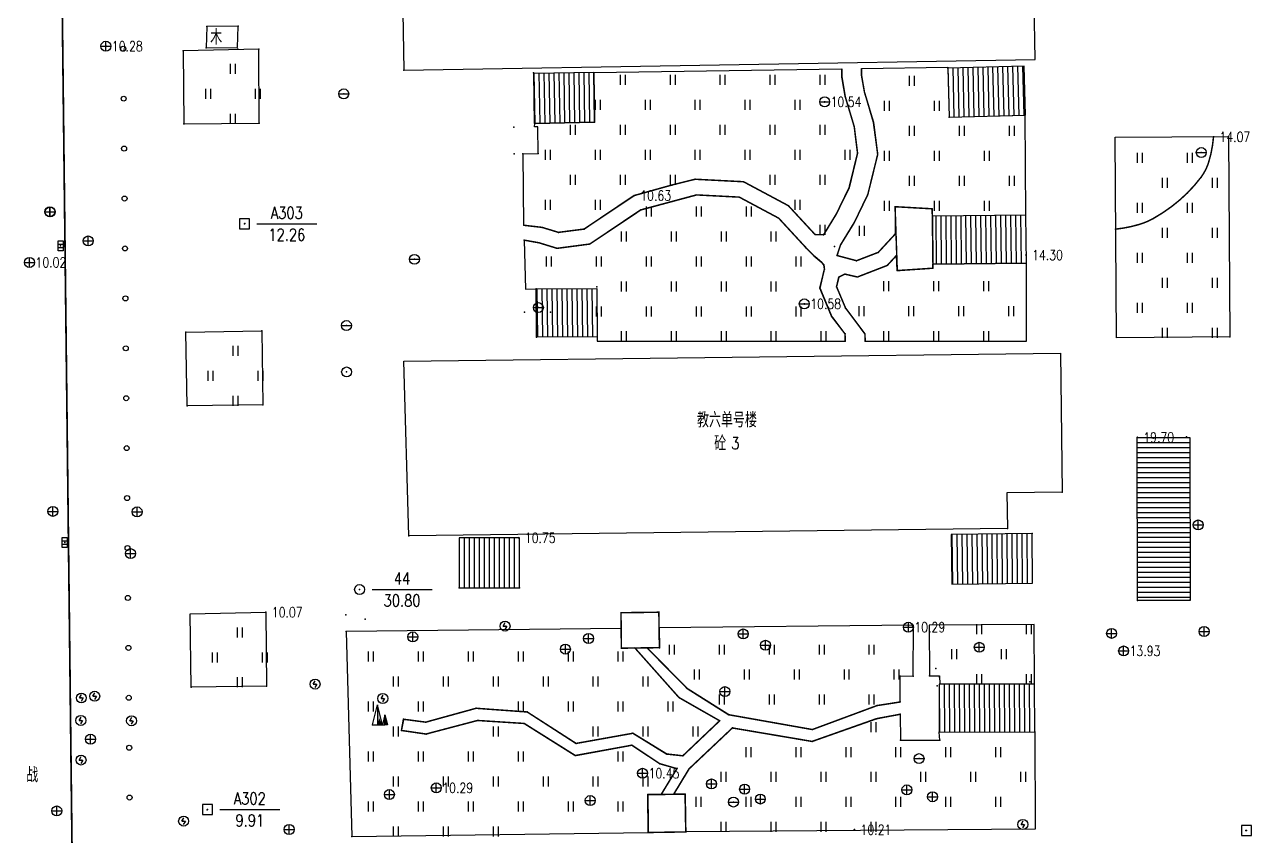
# Model space of a CAD drawing. Extents: x 953 to 1488, y 1110 to 1509.
# Drawn here: x 1213.3 to 1336.2, y 1302.4 to 1383.7 of the extents above; entities that cross this region are included whole.
import ezdxf
from ezdxf.enums import TextEntityAlignment as Align

# ---------------------------------------------------------------- set-up
doc = ezdxf.new("R2010")
doc.units = 0
doc.header["$LTSCALE"] = 0.5
doc.header["$PDSIZE"] = 0.2
doc.linetypes.add('X3', pattern=[5, 4, -1])
doc.layers.get('0').update_dxf_attribs({"linetype": 'CONTINUOUS'})
doc.layers.add('ASSIST', color=7, linetype='CONTINUOUS', plot=False)
for name, color, linetype in [('DLDW', 11, 'CONTINUOUS'), ('DLSS', 4, 'CONTINUOUS'), ('GCD', 1, 'CONTINUOUS'), ('GXYZ', 2, 'CONTINUOUS'), ('JMD', 6, 'CONTINUOUS'), ('KZD', 1, 'CONTINUOUS'), ('SXSS', 5, 'CONTINUOUS'), ('ZBTZ', 3, 'CONTINUOUS'), ('ZDH', 1, 'CONTINUOUS')]:
    doc.layers.add(name, color=color, linetype=linetype)
doc.styles.add('HZ', font='rs.shx', dxfattribs={"width": 0.8, "bigfont": 'hztxt.shx'})
doc.linetypes.add('1161', pattern='A,0,[149,AAA.SHX,S=0.15,R=0,X=0,Y=0],-1.6', length=1.6)

# ---------------------------------------------------------------- blocks, each defined once
blk = doc.blocks.new('*U25')
at = {"linetype": 'Continuous'}
for points in [[(1.33, 1.33), (2, 0), (1, 4)], [(1.33, 1.33), (1, 4), (1, 0)], [(1.33, 1.33), (1, 0), (2, 0)]]:
    blk.add_solid(points, dxfattribs=at)
blk = doc.blocks.new('*U24')
at = {"linetype": 'Continuous'}
for points in [[(2.67, 0.67), (2.5, 2), (2.5, 0)], [(2.67, 0.67), (3, 0), (2.5, 2)], [(2.67, 0.67), (2.5, 0), (3, 0)]]:
    blk.add_solid(points, dxfattribs=at)
blk = doc.blocks.new('gc021')
for p, q in [((2, 0), (1, 4)), ((1, 4), (1, 0)), ((1, 0), (2, 0)), ((2.5, 0), (2.5, 2)), ((2.5, 2), (3, 0)), ((3, 0), (2.5, 0))]:
    blk.add_line(p, q)
for points in [[(0, 0), (1, 4)], [(1, 4), (1, 0), (2, 0)], [(0, 0), (1, 0)], [(2.5, 2), (2, 0), (2.5, 0)]]:
    blk.add_lwpolyline(points)
at = {"linetype": 'Continuous'}
for name in ['*U25', '*U24']:
    blk.add_blockref(name, (0, 0), dxfattribs=at)
blk = doc.blocks.new('gc042')
blk.add_line((-1, 0), (1, 0))
blk.add_circle((0, 0), 1)
blk = doc.blocks.new('gc041')
for p, q in [((-1, 0.5), (1, 0.5)), ((-1, -0.5), (-1, 0.5)), ((-0.33, 0.5), (-0.33, -0.5)), ((0.33, 0.5), (0.33, -0.5)), ((1, 0.5), (1, -0.5)), ((1, -0.5), (-1, -0.5))]:
    blk.add_line(p, q)
blk = doc.blocks.new('gc043')
for p, q in [((-1, 0), (1, 0)), ((0, -1), (0, 1))]:
    blk.add_line(p, q)
blk.add_circle((0, 0), 1)
blk = doc.blocks.new('gc050')
for p, q in [((-0.35, 0), (0.05, 0.69)), ((-0.35, 0), (0.35, 0)), ((0.35, 0), (-0.06, -0.69))]:
    blk.add_line(p, q)
blk.add_circle((0, 0), 1)
blk = doc.blocks.new('gc188')
blk.add_circle((0, 0), 1)
blk = doc.blocks.new('gc170')
at = {"linetype": 'Continuous'}
blk.add_circle((0, 0), 0.5, dxfattribs=at)
blk = doc.blocks.new('GC200')
at = {"linetype": 'Continuous', "const_width": 0.2, "flags": 128}
blk.add_lwpolyline([(-0.1, 0, 1), (0.1, 0, 1)], format="xyb", close=True, dxfattribs=at)
blk = doc.blocks.new('gc257')
blk.add_circle((0, 0), 1)
blk.add_point((0, 0))
blk = doc.blocks.new('gc323')
at = {"flags": 128}
for points in [[(-0.5, 0), (-0.5, 2)], [(0.5, 0), (0.5, 2)]]:
    blk.add_lwpolyline(points, dxfattribs=at)
blk = doc.blocks.new('gc261')
blk.add_lwpolyline([(-1, -1), (1, -1), (1, 1), (-1, 1)], close=True)
blk.add_point((0, 0))

msp = doc.modelspace()

# ---------------------------------------------------------------- linework, layer by layer
at = {"layer": 'ASSIST', "linetype": 'Continuous', "flags": 128}
for points in [[(1313.41, 1379.5), (1305.75, 1379.32), (1305.87, 1374.41), (1313.53, 1374.6)], [(1264.29, 1378.8), (1270.3, 1378.9), (1270.39, 1373.9), (1264.38, 1373.77)], [(1304.26, 1359.69), (1313.62, 1359.79), (1313.57, 1364.58), (1304.2, 1364.48)], [(1264.55, 1357.19), (1270.62, 1357.24), (1270.66, 1352.39), (1264.58, 1352.35)], [(1324.73, 1325.99), (1324.72, 1342.32), (1329.99, 1342.32), (1330.01, 1326)], [(1256.83, 1327.25), (1262.86, 1327.25), (1262.86, 1332.27), (1256.83, 1332.27)], [(1304.9, 1312.8), (1314.45, 1312.84), (1314.43, 1317.65), (1304.88, 1317.61)]]:
    msp.add_lwpolyline(points, close=True, dxfattribs=at)
at = {"layer": 'ASSIST', "linetype": 'Continuous', "elevation": 14.31, "flags": 128}
msp.add_lwpolyline([(1306.16, 1327.62), (1314.24, 1327.72), (1314.18, 1332.7), (1306.1, 1332.61)], close=True, dxfattribs=at)
at = {"layer": 'DLSS', "linetype": 'Continuous', "const_width": 0.175, "elevation": 10.24, "flags": 128}
msp.add_lwpolyline([(1334.91, 1208.64), (1333.13, 1205.64), (1231.83, 1204.43), (1225.12, 1206.48), (1221.87, 1209.53), (1220, 1212.53), (1219.11, 1216.6), (1219.04, 1217.81), (1216.91, 1400.79)], dxfattribs=at)
at = {"layer": 'DLSS', "linetype": 'X3', "const_width": 0.15, "elevation": 10.46, "flags": 128}
for points in [[(1263.3, 1363.57), (1265.13, 1363.36), (1266.77, 1362.86), (1269.34, 1363.19), (1274.36, 1366.55), (1278.12, 1367.6), (1280.45, 1368.18), (1285.3, 1367.93), (1289.79, 1365.53), (1292.46, 1362.64), (1293.31, 1362.62), (1294.62, 1364.76), (1295.86, 1367.32), (1296.71, 1370.79), (1296.38, 1373.46), (1295.47, 1376.47), (1295.13, 1378.44), (1295.13, 1379.16)], [(1300.62, 1360.56), (1299.69, 1359.55), (1296.7, 1358.39), (1295.44, 1358.68), (1294.83, 1358.38), (1294.61, 1357.42), (1295.51, 1355.28), (1297.45, 1352.69), (1297.46, 1351.97)]]:
    msp.add_lwpolyline(points, dxfattribs=at)
at = {"layer": 'DLSS', "linetype": 'X3', "flags": 128}
for points in [[(1297.12, 1379.14, 0.15, 0.15, 0), (1297.11, 1378.6, 0.15, 0.15, 0), (1297.4, 1376.92, 0.15, 0.15, 0), (1298.32, 1373.87, 0.15, 0.15, 0), (1298.73, 1370.67, 0.15, 0.15, 0), (1297.74, 1366.65, 0.15, 0.15, 0), (1296.37, 1363.81, 0.15, 0.15, 0), (1295, 1361.58, 0.15, 0.15, 0), (1294.66, 1360.54, 0.15, 0.15, 0), (1296.61, 1360.02, 0.15, 0.15, 0), (1298.79, 1360.86, 0.15, 0.15, 0), (1300.49, 1362.7, 0, 0, 0)], [(1295.48, 1351.95, 0.15, 0.15, 0), (1295.46, 1352.69, 0.15, 0.15, 0), (1294.11, 1354.48, 0.15, 0.15, 0), (1292.95, 1357.28, 0.15, 0.15, 0), (1293.39, 1359.18, 0.15, 0.15, 0), (1293.35, 1359.61, 0.15, 0.15, 0), (1293.14, 1359.83, 0.15, 0.15, 0), (1292.42, 1360.43, 0.15, 0.15, 0), (1291.58, 1361.29, 0.15, 0.15, 0), (1291.31, 1361.58, 0.15, 0.15, 0), (1288.82, 1364.28, 0.15, 0.15, 0), (1284.87, 1366.39, 0.15, 0.15, 0), (1280.6, 1366.61, 0.15, 0.15, 0), (1275.02, 1365.11, 0.15, 0.15, 0), (1269.9, 1361.69, 0.15, 0.15, 0), (1266.63, 1361.26, 0.15, 0.15, 0), (1264.81, 1361.82, 0.15, 0.15, 0), (1263.34, 1362.08, 0, 0, 0)], [(1274.42, 1321.24, 0.15, 0.15, 0), (1278.84, 1316.27, 0.15, 0.15, 0), (1282.91, 1313.95, 0.15, 0.15, 0), (1279.22, 1310.44, 0.15, 0.15, 0), (1277.62, 1310.62, 0.15, 0.15, 0), (1274.23, 1312.7, 0.15, 0.15, 0), (1268.54, 1311.68, 0.15, 0.15, 0), (1263.64, 1314.83, 0.15, 0.15, 0), (1258.52, 1315.2, 0.15, 0.15, 0), (1253.48, 1313.81, 0.15, 0.15, 0), (1251.27, 1314.1, 0.15, 0.15, 0), (1251.05, 1312.98, 0.15, 0.15, 0), (1253.51, 1312.62, 0.15, 0.15, 0), (1258.67, 1313.98, 0.15, 0.15, 0), (1263.33, 1313.68, 0.15, 0.15, 0), (1268.45, 1310.46, 0.15, 0.15, 0), (1274.11, 1311.5, 0.15, 0.15, 0), (1276.91, 1309.65, 0.15, 0.15, 0), (1278.63, 1309.15, 0.15, 0.15, 0), (1277.07, 1306.59, 0, 0, 0)], [(1275.64, 1321.25, 0.15, 0.15, 0), (1279.65, 1317.19, 0.15, 0.15, 0), (1283.84, 1314.55, 0.15, 0.15, 0), (1292.19, 1313.07, 0.15, 0.15, 0), (1298.66, 1315.47, 0.15, 0.15, 0), (1300.98, 1315.83, 0, 0, 0)], [(1278.31, 1306.59, 0.15, 0.15, 0), (1279.86, 1309.15, 0.15, 0.15, 0), (1284.18, 1313.23, 0.15, 0.15, 0), (1292.16, 1311.88, 0.15, 0.15, 0), (1298.61, 1314.16, 0.15, 0.15, 0), (1300.98, 1314.6, 0, 0, 0)]]:
    msp.add_lwpolyline(points, format="xyseb", dxfattribs=at)
at = {"layer": 'DLSS', "linetype": 'X3', "const_width": 0.15, "flags": 128}
msp.add_lwpolyline([(1322.55, 1363.18, 0.041507), (1324.8, 1363.62, 0.059042), (1326.29, 1364.23, 0.050806), (1328.98, 1366.11, 0.053804), (1331.1, 1368.38, 0.085682), (1331.86, 1369.87, 0.055451), (1332.35, 1372.42)], format="xyb", dxfattribs=at)
for points, elevation in [([(1300.69, 1359.03), (1300.47, 1365.43), (1304.17, 1365.22), (1304.2, 1364.48), (1304.26, 1359.69), (1304.24, 1359.27)], 10.59), ([(1276.82, 1324.82), (1276.87, 1321.27), (1273.07, 1321.22), (1273.03, 1324.77)], 10.33), ([(1279.46, 1306.59), (1279.52, 1302.82), (1275.76, 1302.76), (1275.73, 1306.56)], 10.31)]:
    msp.add_lwpolyline(points, close=True, dxfattribs=dict(at, elevation=elevation))
at = {"layer": 'JMD', "linetype": 'Continuous'}
for p, q in [((1313.41, 1379.5), (1305.75, 1379.32)), ((1311.24, 1379.45), (1311.36, 1374.55)), ((1311.74, 1379.46), (1311.86, 1374.56)), ((1312.24, 1379.47), (1312.36, 1374.57)), ((1312.74, 1379.49), (1312.86, 1374.58)), ((1313.24, 1379.5), (1313.36, 1374.59)), ((1264.29, 1378.8), (1270.3, 1378.9)), ((1264.3, 1378.8), (1264.39, 1373.77)), ((1264.8, 1378.8), (1264.89, 1373.78)), ((1265.3, 1378.81), (1265.39, 1373.79)), ((1265.8, 1378.82), (1265.89, 1373.8)), ((1266.3, 1378.83), (1266.39, 1373.81)), ((1266.8, 1378.84), (1266.89, 1373.82)), ((1267.3, 1378.85), (1267.39, 1373.84)), ((1267.8, 1378.86), (1267.89, 1373.85)), ((1268.3, 1378.86), (1268.39, 1373.86)), ((1268.8, 1378.87), (1268.89, 1373.87)), ((1269.3, 1378.88), (1269.39, 1373.88)), ((1269.8, 1378.89), (1269.89, 1373.89)), ((1270.3, 1378.9), (1270.39, 1373.9)), ((1305.75, 1379.32), (1305.87, 1374.41)), ((1306.25, 1379.33), (1306.36, 1374.43)), ((1306.75, 1379.34), (1306.86, 1374.44)), ((1307.25, 1379.35), (1307.36, 1374.45)), ((1307.75, 1379.37), (1307.86, 1374.46)), ((1308.25, 1379.38), (1308.36, 1374.47)), ((1308.75, 1379.39), (1308.86, 1374.49)), ((1309.24, 1379.4), (1309.36, 1374.5)), ((1309.74, 1379.41), (1309.86, 1374.51)), ((1310.24, 1379.43), (1310.36, 1374.52)), ((1310.74, 1379.44), (1310.86, 1374.53)), ((1305.87, 1374.41), (1313.53, 1374.6)), ((1270.39, 1373.9), (1264.38, 1373.77)), ((1313.57, 1364.58), (1304.2, 1364.48)), ((1304.62, 1359.69), (1304.57, 1364.49)), ((1305.12, 1359.7), (1305.07, 1364.49)), ((1305.62, 1359.71), (1305.57, 1364.5)), ((1306.12, 1359.71), (1306.07, 1364.5)), ((1306.62, 1359.72), (1306.57, 1364.51)), ((1307.12, 1359.72), (1307.07, 1364.51)), ((1307.62, 1359.73), (1307.57, 1364.52)), ((1308.12, 1359.73), (1308.07, 1364.52)), ((1308.62, 1359.74), (1308.57, 1364.53)), ((1309.12, 1359.74), (1309.07, 1364.53)), ((1309.62, 1359.75), (1309.57, 1364.54)), ((1310.12, 1359.75), (1310.07, 1364.55)), ((1310.62, 1359.76), (1310.57, 1364.55)), ((1311.12, 1359.76), (1311.07, 1364.56)), ((1311.62, 1359.77), (1311.57, 1364.56)), ((1312.12, 1359.77), (1312.07, 1364.57)), ((1312.62, 1359.78), (1312.57, 1364.57)), ((1313.12, 1359.79), (1313.07, 1364.58)), ((1313.62, 1359.79), (1313.57, 1364.58)), ((1304.26, 1359.69), (1313.62, 1359.79)), ((1264.55, 1357.19), (1270.62, 1357.24)), ((1264.62, 1357.19), (1264.66, 1352.35)), ((1265.12, 1357.2), (1265.16, 1352.35)), ((1265.62, 1357.2), (1265.66, 1352.36)), ((1266.12, 1357.2), (1266.16, 1352.36)), ((1266.62, 1357.21), (1266.66, 1352.36)), ((1267.12, 1357.21), (1267.16, 1352.37)), ((1267.62, 1357.22), (1267.66, 1352.37)), ((1268.12, 1357.22), (1268.16, 1352.37)), ((1268.62, 1357.22), (1268.66, 1352.38)), ((1269.12, 1357.23), (1269.16, 1352.38)), ((1269.62, 1357.23), (1269.66, 1352.39)), ((1270.12, 1357.23), (1270.16, 1352.39)), ((1270.62, 1357.24), (1270.66, 1352.39)), ((1270.66, 1352.39), (1264.58, 1352.35)), ((1324.73, 1325.99), (1324.72, 1342.32)), ((1324.72, 1342.32), (1329.99, 1342.32)), ((1324.72, 1341.82), (1329.99, 1341.82)), ((1329.99, 1342.32), (1330.01, 1326)), ((1324.72, 1341.32), (1329.99, 1341.32)), ((1324.72, 1340.82), (1329.99, 1340.82)), ((1324.72, 1340.32), (1329.99, 1340.32)), ((1324.72, 1339.82), (1329.99, 1339.82)), ((1324.72, 1339.32), (1329.99, 1339.32)), ((1324.72, 1338.82), (1329.99, 1338.82)), ((1324.72, 1338.32), (1329.99, 1338.32)), ((1324.72, 1337.82), (1329.99, 1337.82)), ((1324.72, 1337.32), (1329.99, 1337.32)), ((1324.72, 1336.82), (1329.99, 1336.82)), ((1324.72, 1336.32), (1329.99, 1336.32)), ((1324.72, 1335.82), (1330, 1335.82)), ((1324.72, 1335.32), (1330, 1335.32)), ((1324.72, 1334.82), (1330, 1334.82)), ((1324.72, 1334.32), (1330, 1334.32)), ((1324.72, 1333.82), (1330, 1333.82)), ((1324.72, 1333.32), (1330, 1333.32)), ((1324.73, 1332.82), (1330, 1332.82)), ((1262.86, 1332.27), (1256.83, 1332.27)), ((1256.86, 1327.25), (1256.86, 1332.27)), ((1257.36, 1327.25), (1257.36, 1332.27)), ((1257.86, 1327.25), (1257.86, 1332.27)), ((1258.36, 1327.25), (1258.36, 1332.27)), ((1258.86, 1327.25), (1258.86, 1332.27)), ((1259.36, 1327.25), (1259.36, 1332.27)), ((1259.86, 1327.25), (1259.86, 1332.27)), ((1260.36, 1327.25), (1260.36, 1332.27)), ((1260.86, 1327.25), (1260.86, 1332.27)), ((1261.36, 1327.25), (1261.36, 1332.27)), ((1261.86, 1327.25), (1261.86, 1332.27)), ((1262.36, 1327.25), (1262.36, 1332.27)), ((1262.86, 1327.25), (1262.86, 1332.27)), ((1314.18, 1332.7), (1306.1, 1332.61)), ((1306.24, 1327.62), (1306.18, 1332.61)), ((1306.74, 1327.63), (1306.68, 1332.61)), ((1307.24, 1327.63), (1307.18, 1332.62)), ((1307.74, 1327.64), (1307.68, 1332.62)), ((1308.24, 1327.64), (1308.18, 1332.63)), ((1308.74, 1327.65), (1308.68, 1332.64)), ((1309.24, 1327.66), (1309.18, 1332.64)), ((1309.74, 1327.66), (1309.68, 1332.65)), ((1310.24, 1327.67), (1310.18, 1332.65)), ((1310.74, 1327.67), (1310.68, 1332.66)), ((1311.24, 1327.68), (1311.18, 1332.67)), ((1311.74, 1327.69), (1311.68, 1332.67)), ((1312.24, 1327.69), (1312.18, 1332.68)), ((1312.74, 1327.7), (1312.68, 1332.68)), ((1313.24, 1327.7), (1313.18, 1332.69)), ((1313.74, 1327.71), (1313.68, 1332.7)), ((1314.24, 1327.72), (1314.18, 1332.7)), ((1324.73, 1332.32), (1330, 1332.32)), ((1324.73, 1331.82), (1330, 1331.82)), ((1324.73, 1331.32), (1330, 1331.32)), ((1324.73, 1330.82), (1330, 1330.82)), ((1324.73, 1330.32), (1330, 1330.32)), ((1324.73, 1329.82), (1330, 1329.82)), ((1324.73, 1329.32), (1330, 1329.32)), ((1324.73, 1328.82), (1330, 1328.82)), ((1324.73, 1328.32), (1330, 1328.32)), ((1256.83, 1327.25), (1262.86, 1327.25)), ((1306.16, 1327.62), (1314.24, 1327.72)), ((1324.73, 1327.82), (1330, 1327.82)), ((1324.73, 1327.32), (1330, 1327.32)), ((1324.73, 1326.82), (1330, 1326.82)), ((1324.73, 1326.32), (1330, 1326.32)), ((1314.43, 1317.65), (1304.88, 1317.61)), ((1304.95, 1312.8), (1304.93, 1317.61)), ((1305.45, 1312.8), (1305.43, 1317.62)), ((1305.95, 1312.81), (1305.93, 1317.62)), ((1306.45, 1312.81), (1306.43, 1317.62)), ((1306.95, 1312.81), (1306.93, 1317.62)), ((1307.45, 1312.81), (1307.43, 1317.62)), ((1307.95, 1312.81), (1307.93, 1317.63)), ((1308.45, 1312.82), (1308.43, 1317.63)), ((1308.95, 1312.82), (1308.93, 1317.63)), ((1309.45, 1312.82), (1309.43, 1317.63)), ((1309.95, 1312.82), (1309.93, 1317.63)), ((1310.45, 1312.82), (1310.43, 1317.64)), ((1310.95, 1312.83), (1310.93, 1317.64)), ((1311.45, 1312.83), (1311.43, 1317.64)), ((1311.95, 1312.83), (1311.93, 1317.64)), ((1312.45, 1312.83), (1312.43, 1317.64)), ((1312.95, 1312.83), (1312.93, 1317.65)), ((1313.45, 1312.84), (1313.43, 1317.65)), ((1313.95, 1312.84), (1313.93, 1317.65)), ((1314.45, 1312.84), (1314.43, 1317.65)), ((1304.9, 1312.8), (1314.45, 1312.84))]:
    msp.add_line(p, q, dxfattribs=at)
at = {"layer": 'JMD', "linetype": 'Continuous', "flags": 128}
for points, elevation in [([(1314.19, 1397.22), (1250.99, 1396.48), (1251.28, 1379.1), (1314.48, 1380.17), (1314.19, 1397.22)], 14.32), ([(1251.79, 1332.47), (1251.28, 1349.97), (1317.04, 1350.76), (1317.21, 1336.85), (1311.67, 1336.78), (1311.71, 1333.19), (1251.79, 1332.47)], 10.73)]:
    msp.add_lwpolyline(points, close=True, dxfattribs=dict(at, elevation=elevation))
msp.add_lwpolyline([(1234.7, 1383.5), (1231.56, 1383.47), (1231.5, 1381.34), (1234.64, 1381.37)], close=True, dxfattribs=at)
at = {"layer": 'KZD', "linetype": 'Continuous'}
for p, q in [((1236.57, 1363.72), (1242.57, 1363.72)), ((1248.11, 1327.09), (1254.11, 1327.09)), ((1232.87, 1305.06), (1238.87, 1305.06))]:
    msp.add_line(p, q, dxfattribs=at)
at = {"layer": 'ZBTZ', "linetype": '1161', "flags": 128}
for points in [[(1229.2, 1381.05), (1229.26, 1373.74), (1236.81, 1373.8), (1236.76, 1381.2)], [(1263.3, 1363.57), (1263.22, 1370.74), (1264.73, 1370.76), (1264.7, 1373.44), (1264.38, 1373.44), (1264.39, 1373.77), (1270.39, 1373.9), (1270.3, 1378.88), (1295.13, 1379.24), (1295.13, 1379.16), (1295.13, 1378.44), (1295.47, 1376.47), (1296.38, 1373.46), (1296.71, 1370.79), (1295.86, 1367.32), (1294.62, 1364.76), (1293.31, 1362.62), (1292.46, 1362.64), (1289.79, 1365.53), (1285.3, 1367.93), (1280.45, 1368.18), (1278.12, 1367.6), (1274.36, 1366.55), (1269.34, 1363.19), (1266.77, 1362.86), (1265.13, 1363.36), (1263.3, 1363.57)], [(1297.12, 1379.27), (1305.75, 1379.39), (1305.87, 1374.41), (1313.45, 1374.6), (1313.52, 1364.58), (1304.2, 1364.48), (1304.2, 1365.22), (1300.47, 1365.43), (1300.49, 1362.7), (1298.79, 1360.86), (1296.61, 1360.02), (1294.66, 1360.54), (1295, 1361.58), (1296.37, 1363.81), (1297.74, 1366.65), (1298.73, 1370.67), (1298.32, 1373.87), (1297.4, 1376.92), (1297.11, 1378.6), (1297.12, 1379.14)], [(1313.62, 1359.79), (1304.26, 1359.69), (1304.24, 1359.27), (1300.69, 1359.03), (1300.62, 1360.56), (1299.69, 1359.55), (1296.7, 1358.39), (1295.44, 1358.68), (1294.83, 1358.38), (1294.61, 1357.42), (1295.51, 1355.28), (1297.45, 1352.69), (1297.46, 1351.97), (1313.62, 1351.97)], [(1302.27, 1318.44), (1302.33, 1323.54), (1276.84, 1323.24), (1276.87, 1321.27), (1275.64, 1321.25), (1279.65, 1317.19), (1283.84, 1314.55), (1292.19, 1313.07), (1298.66, 1315.47), (1300.98, 1315.83), (1300.99, 1318.43)], [(1300.98, 1314.6), (1301, 1312.02), (1304.94, 1312), (1304.9, 1312.8), (1314.45, 1312.84), (1314.49, 1303.11), (1279.52, 1302.82), (1279.46, 1306.59), (1278.31, 1306.59), (1279.86, 1309.15), (1284.18, 1313.23), (1292.16, 1311.88), (1298.61, 1314.16), (1300.98, 1314.6)]]:
    msp.add_lwpolyline(points, close=True, dxfattribs=at)
for points, elevation in [([(1333.86, 1372.47), (1334, 1352.39), (1322.63, 1352.31), (1322.49, 1372.39)], 14.29), ([(1263.33, 1362.07), (1263.46, 1357.16), (1264.55, 1357.19), (1270.62, 1357.24), (1270.66, 1352.39), (1270.66, 1351.97), (1295.48, 1351.95), (1295.46, 1352.69), (1294.11, 1354.48), (1292.95, 1357.28), (1293.39, 1359.18), (1293.35, 1359.61), (1293.14, 1359.83), (1292.42, 1360.43), (1291.58, 1361.29), (1291.31, 1361.58), (1288.82, 1364.28), (1284.87, 1366.39), (1280.6, 1366.61), (1275.02, 1365.11), (1269.9, 1361.69), (1266.63, 1361.26), (1264.81, 1361.82), (1263.34, 1362.08)], 10.46), ([(1229.46, 1352.85), (1237.06, 1353), (1237.17, 1345.6), (1229.58, 1345.49)], 10.16), ([(1237.47, 1324.81), (1237.55, 1317.43), (1230.01, 1317.3), (1229.88, 1324.67)], 10.07), ([(1275.76, 1302.76), (1275.73, 1306.56), (1277.07, 1306.59), (1278.63, 1309.15), (1276.91, 1309.65), (1274.11, 1311.5), (1268.45, 1310.46), (1263.33, 1313.68), (1258.67, 1313.98), (1253.51, 1312.62), (1251.05, 1312.98), (1251.27, 1314.1), (1253.48, 1313.81), (1258.52, 1315.2), (1263.64, 1314.83), (1268.54, 1311.68), (1274.23, 1312.7), (1277.62, 1310.62), (1279.22, 1310.44), (1282.91, 1313.95), (1278.84, 1316.27), (1274.42, 1321.24), (1273.07, 1321.22), (1273.05, 1323.2), (1245.51, 1322.88), (1246.08, 1302.37)], 10.21), ([(1303.91, 1318.44), (1304.93, 1318.44), (1304.94, 1317.61), (1314.43, 1317.65), (1314.4, 1323.59), (1303.89, 1323.54)], 10.52)]:
    msp.add_lwpolyline(points, close=True, dxfattribs=dict(at, elevation=elevation))
at = {"layer": 'ZDH', "linetype": 'Continuous'}
for p in [(1231.56, 1383.47, 10.37), (1234.7, 1383.5, 10.4), (1221.46, 1381.5, 10.28), (1229.2, 1381.05, 10.33), (1229.21, 1381.05, 10.32), (1231.5, 1381.34, 10.34), (1234.67, 1381.2, 10.37), (1236.76, 1381.2, 10.39), (1251.28, 1379.1, 10.73), (1264.28, 1378.82, 10.75), (1264.29, 1378.8, 10.78), (1295.13, 1379.16, 10.59), (1295.13, 1378.44, 10.45), (1297.12, 1379.18, 10.61), (1305.75, 1379.32, 10.74), (1245.27, 1376.73, 10.48), (1293.42, 1375.93, 10.54), (1295.47, 1376.47, 10.46), (1229.26, 1373.74, 10.27), (1229.29, 1373.72, 10.28), (1236.81, 1373.8, 10.32), (1262.29, 1373.41, 10.74), (1270.39, 1373.9, 10.56), (1296.38, 1373.46, 10.53), (1305.87, 1374.41, 10.34), (1332.35, 1372.42, 14.06), (1333.86, 1372.47, 14.29), (1331.13, 1370.85, 14.05), (1262.32, 1370.73, 10.75), (1263.21, 1370.72, 10.45), (1264.73, 1370.76, 10.43), (1296.71, 1370.79, 10.57), (1278.12, 1367.6, 10.58), (1280.45, 1368.18, 10.54), (1285.3, 1367.93, 10.56), (1295.86, 1367.32, 10.63), (1331.1, 1368.38, 14.06), (1274.36, 1366.55, 10.63), (1215.85, 1364.93, 10.02), (1215.87, 1364.9, 10.02), (1289.79, 1365.53, 10.6), (1294.62, 1364.76, 10.64), (1300.47, 1365.43, 10.62), (1304.17, 1365.22, 10.6), (1235.37, 1363.75, 10.27), (1263.3, 1363.59, 10.44), (1263.3, 1363.57, 10.46), (1304.2, 1364.48, 10.65), (1326.29, 1364.23, 14.02), (1265.13, 1363.36, 10.53), (1266.77, 1362.86, 10.52), (1269.34, 1363.19, 10.6), (1292.46, 1362.64, 10.58), (1293.31, 1362.62, 10.57), (1300.49, 1362.7, 10.62), (1322.55, 1363.18, 14.03), (1216.93, 1361.51, 9.96), (1219.69, 1362, 10.14), (1263.33, 1362.07, 10.46), (1263.34, 1362.08, 10.45), (1291.58, 1361.29, 10.58), (1294.4, 1361.46, 10.57), (1213.81, 1359.85, 10.02), (1252.35, 1360.16, 10.75), (1292.42, 1360.43, 10.63), (1293.14, 1359.83, 10.62), (1294.66, 1360.54, 10.51), (1296.61, 1360.02, 10.61), (1298.79, 1360.86, 10.58), (1300.62, 1360.56, 10.63), (1313.59, 1360.59, 14.3), (1293.35, 1359.61, 10.61), (1293.39, 1359.18, 10.57), (1295.44, 1358.68, 10.56), (1300.69, 1359.03, 10.59), (1304.24, 1359.27, 10.71), (1304.26, 1359.69, 10.68), (1270.62, 1357.39, 10.54), (1294.61, 1357.42, 10.56), (1294.83, 1358.38, 10.56), (1264.55, 1357.19, 10.45), (1264.76, 1355.32, 10.49), (1291.38, 1355.7, 10.58), (1295.51, 1355.28, 10.5), (1263.37, 1354.86, 10.46), (1265.97, 1354.86, 10.43), (1229.46, 1352.85, 10.16), (1237.06, 1353, 10.24), (1245.54, 1353.53, 10.42), (1295.46, 1352.69, 10.43), (1297.45, 1352.69, 10.43), (1264.58, 1352.35, 10.73), (1295.48, 1351.95, 10.71), (1297.46, 1351.97, 10.71), (1334, 1352.39, 14.29), (1245.56, 1348.88, 10.4), (1229.58, 1345.49, 10.11), (1237.17, 1345.6, 10.21), (1324.72, 1342.32, 19.7), (1329.64, 1342.37, 19.7), (1317.21, 1336.85, 14.31), (1216.15, 1334.92, 9.79), (1224.58, 1334.87, 9.98), (1311.71, 1333.19, 10.7), (1330.82, 1333.56, 13.99), (1217.34, 1331.79, 9.71), (1251.79, 1332.47, 10.73), (1262.8, 1332.27, 10.75), (1314.18, 1332.7, 14.31), (1223.93, 1330.69, 9.93), (1246.85, 1327.09, -0.02), (1256.83, 1327.25, 10.71), (1262.86, 1327.25, 10.49), (1324.73, 1325.99, 14.01), (1330.01, 1326.07, 14.01), (1237.47, 1324.81, 10.07), (1245.49, 1324.57, 10.18), (1276.82, 1324.82, 10.33), (1247.42, 1324.11, 10.23), (1261.42, 1323.43, 10.29), (1273.05, 1323.2, 10.34), (1301.8, 1323.32, 10.29), (1302.2, 1323.45, 10.29), (1245.51, 1322.88, 10.18), (1252.18, 1322.35, 10.33), (1269.78, 1322.19, 10.44), (1285.27, 1322.64, 10.38), (1322.15, 1322.7, 13.93), (1331.41, 1322.89, 13.93), (1267.46, 1321.13, 10.45), (1276.87, 1321.27, 10.36), (1287.5, 1321.51, 10.4), (1308.9, 1321.31, 11.95), (1323.35, 1320.94, 13.93), (1300.99, 1318.43, 10.49), (1302.27, 1318.42, 10.51), (1303.91, 1318.44, 10.52), (1304.56, 1319.19, 10.57), (1304.91, 1318.3, 10.58), (1230.01, 1317.3, 9.95), (1237.55, 1317.43, 10.07), (1242.4, 1317.62, 10.18), (1279.65, 1317.19, 10.53), (1283.43, 1316.87, 10.48), (1304.68, 1317.44, 10.54), (1313.95, 1317.86, 14.21), (1314.39, 1317.65, 14.21), (1219, 1316.23, 9.79), (1220.34, 1316.41, 9.8), (1249.18, 1316.18, 10.52), (1278.84, 1316.27, 10.51), (1300.98, 1315.83, 10.49), (1258.52, 1315.2, 10.53), (1263.64, 1314.83, 10.52), (1283.84, 1314.55, 10.54), (1298.66, 1315.47, 10.46), (1300.98, 1314.6, 10.47), (1218.95, 1313.98, 9.78), (1224.03, 1313.95, 9.83), (1248.15, 1313.53, 10.48), (1251.27, 1314.1, 10.51), (1253.48, 1313.81, 10.53), (1258.67, 1313.98, 10.53), (1263.33, 1313.68, 10.51), (1284.18, 1313.23, 10.51), (1298.61, 1314.16, 10.49), (1219.92, 1312.1, 9.77), (1251.05, 1312.98, 10.48), (1253.51, 1312.62, 10.5), (1274.23, 1312.7, 10.5), (1292.19, 1313.07, 10.4), (1301, 1312.02, 10.51), (1304.9, 1312.8, 10.54), (1304.94, 1312, 10.54), (1314.45, 1312.84, 14.21), (1268.54, 1311.68, 10.52), (1274.11, 1311.5, 10.5), (1292.16, 1311.88, 10.44), (1218.97, 1310.02, 9.75), (1268.45, 1310.46, 10.45), (1276.91, 1309.65, 10.49), (1277.62, 1310.62, 10.53), (1279.22, 1310.44, 10.49), (1302.87, 1310.16, 10.57), (1275.19, 1308.69, 10.45), (1278.63, 1309.15, 10.47), (1254.54, 1307.23, 10.29), (1282.09, 1307.62, 10.41), (1285.41, 1307.1, 10.29), (1301.65, 1307.03, 10.38), (1249.84, 1306.56, 10.41), (1269.95, 1305.96, 10.31), (1275.73, 1306.56, 10.31), (1277.07, 1306.59, 10.31), (1279.46, 1306.59, 10.31), (1284.29, 1305.81, 10.31), (1286.98, 1306.11, 10.3), (1304.22, 1306.34, 10.54), (1216.54, 1304.92, 9.59), (1231.61, 1305.04, 9.93), (1229.24, 1303.9, 9.86), (1313.26, 1303.57, 10.26), (1239.81, 1303.06, 10.16), (1246.08, 1302.37, 10.21), (1275.76, 1302.76, 10.21), (1279.52, 1302.82, 10.18), (1296.4, 1303.04, 10.21), (1335.59, 1302.96, 14.13), (1335.59, 1302.96, 14.13)]:
    msp.add_point(p, dxfattribs=at)

# ---------------------------------------------------------------- block references
at = {"layer": 'DLDW', "linetype": 'Continuous', "xscale": 0.5, "yscale": 0.5}
msp.add_blockref('gc021', (1248.15, 1313.53, 10.48), dxfattribs=at)
at = {"layer": 'GCD', "linetype": 'Continuous'}
ref = msp.add_blockref('GC200', (1221.46, 1381.5, 10.28), dxfattribs=dict(at, xscale=0.5, yscale=0.5, zscale=0.5))
ref.add_attrib('height', '10.28', dxfattribs={"linetype": 'Continuous', "height": 1, "style": 'HZ', "width": 0.8}).set_placement((1222.06, 1381.5, 10.28), align=Align.MIDDLE_LEFT)
ref = msp.add_blockref('GC200', (1293.42, 1375.93, 10.54), dxfattribs=dict(at, xscale=0.5, yscale=0.5, zscale=0.5))
ref.add_attrib('height', '10.54', dxfattribs={"linetype": 'Continuous', "height": 1, "style": 'HZ', "width": 0.8}).set_placement((1294.02, 1375.93, 10.54), align=Align.MIDDLE_LEFT)
ref = msp.add_blockref('GC200', (1332.35, 1372.42, 14.06), dxfattribs=dict(at, xscale=0.5, yscale=0.5, zscale=0.5))
ref.add_attrib('height', '14.07', dxfattribs={"linetype": 'Continuous', "height": 1, "style": 'HZ', "width": 0.8}).set_placement((1332.95, 1372.42, 14.06), align=Align.MIDDLE_LEFT)
ref = msp.add_blockref('GC200', (1274.36, 1366.55, 10.63), dxfattribs=dict(at, xscale=0.5, yscale=0.5, zscale=0.5))
ref.add_attrib('height', '10.63', dxfattribs={"linetype": 'Continuous', "height": 1, "style": 'HZ', "width": 0.8}).set_placement((1274.96, 1366.55, 10.63), align=Align.MIDDLE_LEFT)
ref = msp.add_blockref('GC200', (1313.59, 1360.59, 14.3), dxfattribs=dict(at, xscale=0.5, yscale=0.5, zscale=0.5))
ref.add_attrib('height', '14.30', dxfattribs={"linetype": 'Continuous', "height": 1, "style": 'HZ', "width": 0.8}).set_placement((1314.19, 1360.59, 14.3), align=Align.MIDDLE_LEFT)
ref = msp.add_blockref('GC200', (1213.81, 1359.85, 10.02), dxfattribs=dict(at, xscale=0.5, yscale=0.5, zscale=0.5))
ref.add_attrib('height', '10.02', dxfattribs={"linetype": 'Continuous', "height": 1, "style": 'HZ', "width": 0.8}).set_placement((1214.41, 1359.85, 10.02), align=Align.MIDDLE_LEFT)
ref = msp.add_blockref('GC200', (1291.38, 1355.7, 10.58), dxfattribs=dict(at, xscale=0.5, yscale=0.5, zscale=0.5))
ref.add_attrib('height', '10.58', dxfattribs={"linetype": 'Continuous', "height": 1, "style": 'HZ', "width": 0.8}).set_placement((1291.98, 1355.7, 10.58), align=Align.MIDDLE_LEFT)
ref = msp.add_blockref('GC200', (1324.72, 1342.32, 19.7), dxfattribs=dict(at, xscale=0.5, yscale=0.5, zscale=0.5))
ref.add_attrib('height', '19.70', dxfattribs={"linetype": 'Continuous', "height": 1, "style": 'HZ', "width": 0.8}).set_placement((1325.32, 1342.32, 19.7), align=Align.MIDDLE_LEFT)
ref = msp.add_blockref('GC200', (1262.8, 1332.27, 10.75), dxfattribs=dict(at, xscale=0.5, yscale=0.5, zscale=0.5))
ref.add_attrib('height', '10.75', dxfattribs={"linetype": 'Continuous', "height": 1, "style": 'HZ', "width": 0.8}).set_placement((1263.4, 1332.27, 10.75), align=Align.MIDDLE_LEFT)
ref = msp.add_blockref('GC200', (1237.47, 1324.81, 10.07), dxfattribs=dict(at, xscale=0.5, yscale=0.5, zscale=0.5))
ref.add_attrib('height', '10.07', dxfattribs={"linetype": 'Continuous', "height": 1, "style": 'HZ', "width": 0.8}).set_placement((1238.07, 1324.81, 10.07), align=Align.MIDDLE_LEFT)
ref = msp.add_blockref('GC200', (1301.8, 1323.32, 10.29), dxfattribs=dict(at, xscale=0.5, yscale=0.5, zscale=0.5))
ref.add_attrib('height', '10.29', dxfattribs={"linetype": 'Continuous', "height": 1, "style": 'HZ', "width": 0.8}).set_placement((1302.4, 1323.32, 10.29), align=Align.MIDDLE_LEFT)
ref = msp.add_blockref('GC200', (1323.35, 1320.94, 13.93), dxfattribs=dict(at, xscale=0.5, yscale=0.5, zscale=0.5))
ref.add_attrib('height', '13.93', dxfattribs={"linetype": 'Continuous', "height": 1, "style": 'HZ', "width": 0.8}).set_placement((1323.95, 1320.94, 13.93), align=Align.MIDDLE_LEFT)
ref = msp.add_blockref('GC200', (1275.19, 1308.69, 10.45), dxfattribs=dict(at, xscale=0.5, yscale=0.5, zscale=0.5))
ref.add_attrib('height', '10.45', dxfattribs={"linetype": 'Continuous', "height": 1, "style": 'HZ', "width": 0.8}).set_placement((1275.79, 1308.69, 10.45), align=Align.MIDDLE_LEFT)
ref = msp.add_blockref('GC200', (1254.54, 1307.23, 10.29), dxfattribs=dict(at, xscale=0.5, yscale=0.5, zscale=0.5))
ref.add_attrib('height', '10.29', dxfattribs={"linetype": 'Continuous', "height": 1, "style": 'HZ', "width": 0.8}).set_placement((1255.14, 1307.23, 10.29), align=Align.MIDDLE_LEFT)
ref = msp.add_blockref('GC200', (1296.4, 1303.04, 10.21), dxfattribs=dict(at, xscale=0.5, yscale=0.5, zscale=0.5))
ref.add_attrib('height', '10.21', dxfattribs={"linetype": 'Continuous', "height": 1, "style": 'HZ', "width": 0.8}).set_placement((1297.01, 1303.04, 10.21), align=Align.MIDDLE_LEFT)
at = {"layer": 'GXYZ', "linetype": 'Continuous', "xscale": 0.5, "yscale": 0.5}
for name, p in [('gc043', (1221.46, 1381.5, 10.28)), ('gc042', (1245.27, 1376.73, 10.48)), ('gc042', (1293.42, 1375.93, 10.54)), ('gc042', (1331.13, 1370.85, 14.05)), ('gc043', (1215.85, 1364.93, 10.02)), ('gc043', (1215.87, 1364.9, 10.02)), ('gc043', (1219.69, 1362, 10.14)), ('gc043', (1213.81, 1359.85, 10.02)), ('gc042', (1252.35, 1360.16, 10.75)), ('gc042', (1291.38, 1355.7, 10.58)), ('gc042', (1264.76, 1355.32, 10.49)), ('gc042', (1245.54, 1353.53, 10.42)), ('gc188', (1245.56, 1348.88, 10.4)), ('gc043', (1216.15, 1334.92, 9.79)), ('gc043', (1224.58, 1334.87, 9.98)), ('gc043', (1330.82, 1333.56, 13.99)), ('gc043', (1223.93, 1330.69, 9.93)), ('gc050', (1261.42, 1323.43, 10.29)), ('gc043', (1285.27, 1322.64, 10.38)), ('gc043', (1301.8, 1323.32, 10.29)), ('gc043', (1322.15, 1322.7, 13.93)), ('gc043', (1331.41, 1322.89, 13.93)), ('gc043', (1252.18, 1322.35, 10.33)), ('gc043', (1269.78, 1322.19, 10.44)), ('gc043', (1287.5, 1321.51, 10.4)), ('gc043', (1308.9, 1321.31, 11.95)), ('gc043', (1267.46, 1321.13, 10.45)), ('gc043', (1323.35, 1320.94, 13.93)), ('gc050', (1242.4, 1317.62, 10.18)), ('gc050', (1220.34, 1316.41, 9.8)), ('gc043', (1283.43, 1316.87, 10.48)), ('gc050', (1219, 1316.23, 9.79)), ('gc050', (1249.18, 1316.18, 10.52)), ('gc050', (1218.95, 1313.98, 9.78)), ('gc050', (1224.03, 1313.95, 9.83)), ('gc043', (1219.92, 1312.1, 9.77)), ('gc042', (1302.87, 1310.16, 10.57)), ('gc050', (1218.97, 1310.02, 9.75)), ('gc043', (1275.19, 1308.69, 10.45)), ('gc043', (1249.84, 1306.56, 10.41)), ('gc043', (1254.54, 1307.23, 10.29)), ('gc043', (1282.09, 1307.62, 10.41)), ('gc043', (1285.41, 1307.1, 10.29)), ('gc042', (1285.41, 1307.1, 10.29)), ('gc043', (1301.65, 1307.03, 10.38)), ('gc043', (1269.95, 1305.96, 10.31)), ('gc042', (1284.29, 1305.81, 10.31)), ('gc043', (1286.98, 1306.11, 10.3)), ('gc043', (1304.22, 1306.34, 10.54)), ('gc043', (1216.54, 1304.92, 9.59)), ('gc050', (1229.24, 1303.9, 9.86)), ('gc043', (1239.81, 1303.06, 10.16)), ('gc050', (1313.26, 1303.57, 10.26))]:
    msp.add_blockref(name, p, dxfattribs=at)
at = {"layer": 'GXYZ', "linetype": 'Continuous', "xscale": 0.5, "yscale": 0.5, "rotation": 90}
for p in [(1216.93, 1361.51, 9.96), (1217.34, 1331.79, 9.71)]:
    msp.add_blockref('gc041', p, dxfattribs=at)
at = {"layer": 'KZD', "linetype": 'Continuous', "xscale": 0.5, "yscale": 0.5}
for name, p in [('gc261', (1235.32, 1363.72, 12.26)), ('gc257', (1246.86, 1327.09, 30.8)), ('gc261', (1231.62, 1305.06, 9.91)), ('gc261', (1335.65, 1302.96, 14.14))]:
    msp.add_blockref(name, p, dxfattribs=at)
at = {"layer": 'ZBTZ', "linetype": 'Continuous', "xscale": 0.5, "yscale": 0.5, "rotation": 270.4859755593662}
for p in [(1223.2, 1381.25), (1223.24, 1376.25), (1223.28, 1371.25), (1223.33, 1366.25), (1223.37, 1361.25), (1223.41, 1356.25), (1223.45, 1351.25), (1223.49, 1346.25), (1223.54, 1341.25), (1223.58, 1336.25), (1223.62, 1331.25), (1223.66, 1326.25), (1223.71, 1321.25), (1223.75, 1316.25), (1223.79, 1311.25), (1223.83, 1306.26)]:
    msp.add_blockref('gc170', p, dxfattribs=at)
at = {"layer": 'ZBTZ', "linetype": 'Continuous', "xscale": 0.5, "yscale": 0.5}
for p in [(1234.2, 1378.74), (1273.22, 1377.62), (1278.22, 1377.62), (1283.22, 1377.62), (1288.22, 1377.62), (1293.22, 1377.62), (1302.16, 1377.52), (1231.7, 1376.24), (1236.7, 1376.24), (1270.72, 1375.12), (1275.72, 1375.12), (1280.72, 1375.12), (1285.72, 1375.12), (1290.72, 1375.12), (1299.66, 1375.02), (1304.66, 1375.02), (1234.2, 1373.74), (1268.22, 1372.62), (1273.22, 1372.62), (1278.22, 1372.62), (1283.22, 1372.62), (1288.22, 1372.62), (1293.22, 1372.62), (1302.16, 1372.52), (1307.16, 1372.52), (1312.16, 1372.52), (1265.72, 1370.12), (1270.72, 1370.12), (1275.72, 1370.12), (1280.72, 1370.12), (1285.72, 1370.12), (1290.72, 1370.12), (1295.72, 1370.12), (1299.66, 1370.02), (1304.66, 1370.02), (1309.66, 1370.02), (1324.99, 1369.81), (1329.99, 1369.81), (1268.22, 1367.62), (1273.22, 1367.62), (1278.22, 1367.62), (1288.22, 1367.62), (1293.22, 1367.62), (1302.16, 1367.52), (1307.16, 1367.52), (1312.16, 1367.52), (1327.49, 1367.31), (1332.49, 1367.31), (1265.72, 1365.12), (1270.72, 1365.12), (1290.72, 1365.12), (1299.66, 1365.02), (1304.66, 1365.02), (1309.66, 1365.02), (1275.83, 1364.45), (1280.83, 1364.45), (1285.83, 1364.45), (1324.99, 1364.81), (1329.99, 1364.81), (1293.22, 1362.62), (1297.16, 1362.52), (1273.33, 1361.95), (1278.33, 1361.95), (1283.33, 1361.95), (1288.33, 1361.95), (1327.49, 1362.31), (1332.49, 1362.31), (1265.83, 1359.45), (1270.83, 1359.45), (1275.83, 1359.45), (1280.83, 1359.45), (1285.83, 1359.45), (1290.83, 1359.45), (1324.99, 1359.81), (1329.99, 1359.81), (1273.33, 1356.95), (1278.33, 1356.95), (1283.33, 1356.95), (1288.33, 1356.95), (1299.61, 1356.97), (1304.61, 1356.97), (1309.61, 1356.97), (1327.49, 1357.31), (1332.49, 1357.31), (1270.83, 1354.45), (1275.83, 1354.45), (1280.83, 1354.45), (1285.83, 1354.45), (1290.83, 1354.45), (1297.11, 1354.47), (1302.11, 1354.47), (1307.11, 1354.47), (1312.11, 1354.47), (1324.99, 1354.81), (1329.99, 1354.81), (1273.33, 1351.95), (1278.33, 1351.95), (1283.33, 1351.95), (1288.33, 1351.95), (1293.33, 1351.95), (1299.61, 1351.97), (1304.61, 1351.97), (1309.61, 1351.97), (1327.49, 1352.31), (1332.49, 1352.31), (1234.46, 1350.49), (1231.96, 1347.99), (1236.96, 1347.99), (1234.46, 1345.49), (1234.88, 1322.3), (1308.89, 1322.61), (1313.89, 1322.61), (1232.38, 1319.8), (1237.38, 1319.8), (1248.01, 1319.87), (1253.01, 1319.87), (1258.01, 1319.87), (1263.01, 1319.87), (1268.01, 1319.87), (1273.01, 1319.87), (1278.14, 1320.57), (1283.14, 1320.57), (1288.14, 1320.57), (1293.14, 1320.57), (1298.14, 1320.57), (1306.39, 1320.11), (1311.39, 1320.11), (1234.88, 1317.3), (1250.51, 1317.37), (1255.51, 1317.37), (1260.51, 1317.37), (1265.51, 1317.37), (1270.51, 1317.37), (1275.51, 1317.37), (1280.64, 1318.07), (1285.64, 1318.07), (1290.64, 1318.07), (1295.64, 1318.07), (1300.64, 1318.07), (1308.89, 1317.61), (1313.89, 1317.61), (1248.01, 1314.87), (1253.01, 1314.87), (1263.01, 1314.87), (1268.01, 1314.87), (1273.01, 1314.87), (1278.01, 1314.87), (1283.14, 1315.57), (1288.14, 1315.57), (1293.14, 1315.57), (1298.14, 1315.57), (1250.51, 1312.37), (1260.51, 1312.37), (1270.51, 1312.37), (1275.51, 1312.37), (1280.51, 1312.37), (1298.31, 1312.82), (1248.01, 1309.87), (1253.01, 1309.87), (1258.01, 1309.87), (1263.01, 1309.87), (1273.01, 1309.87), (1285.81, 1310.32), (1290.81, 1310.32), (1295.81, 1310.32), (1300.81, 1310.32), (1305.81, 1310.32), (1310.81, 1310.32), (1250.51, 1307.37), (1255.51, 1307.37), (1260.51, 1307.37), (1265.51, 1307.37), (1270.51, 1307.37), (1275.51, 1307.37), (1283.31, 1307.82), (1288.31, 1307.82), (1293.31, 1307.82), (1298.31, 1307.82), (1303.31, 1307.82), (1308.31, 1307.82), (1313.31, 1307.82), (1248.01, 1304.87), (1253.01, 1304.87), (1258.01, 1304.87), (1263.01, 1304.87), (1268.01, 1304.87), (1273.01, 1304.87), (1280.81, 1305.32), (1285.81, 1305.32), (1290.81, 1305.32), (1295.81, 1305.32), (1300.81, 1305.32), (1305.81, 1305.32), (1310.81, 1305.32), (1250.51, 1302.37), (1255.51, 1302.37), (1260.51, 1302.37), (1283.31, 1302.82), (1288.31, 1302.82), (1293.31, 1302.82), (1298.31, 1302.82)]:
    msp.add_blockref('gc323', p, dxfattribs=at)

# ---------------------------------------------------------------- texts
at = {"layer": 'JMD', "linetype": 'Continuous', "style": 'HZ', "width": 0.8}
for s, p in [('木', (1233.1, 1382.42)), ('砼', (1283.56, 1341.74))]:
    msp.add_text(s, height=1.5, dxfattribs=at).set_placement(p, align=Align.MIDDLE_RIGHT)
msp.add_text('教六单号楼', height=1.5, dxfattribs=at).set_placement((1283.64, 1344.15), align=Align.MIDDLE)
msp.add_text('3', height=1.2, dxfattribs=at).set_placement((1284.06, 1341.74), align=Align.MIDDLE_LEFT)
at = {"layer": 'KZD', "linetype": 'Continuous', "style": 'HZ', "width": 0.8}
for s, p in [('A303', (1239.57, 1364.82)), ('12.26', (1239.57, 1362.62)), ('44', (1251.11, 1328.19)), ('30.80', (1251.11, 1325.99)), ('A302', (1235.87, 1306.16)), ('9.91', (1235.87, 1303.96))]:
    msp.add_text(s, height=1.2, dxfattribs=at).set_placement(p, align=Align.MIDDLE)
at = {"layer": 'SXSS', "linetype": 'Continuous', "style": 'HZ', "width": 0.8}
msp.add_text('战', height=1.5, dxfattribs=at).set_placement((1213.48, 1307.78))

doc.saveas('drawing.dxf')
